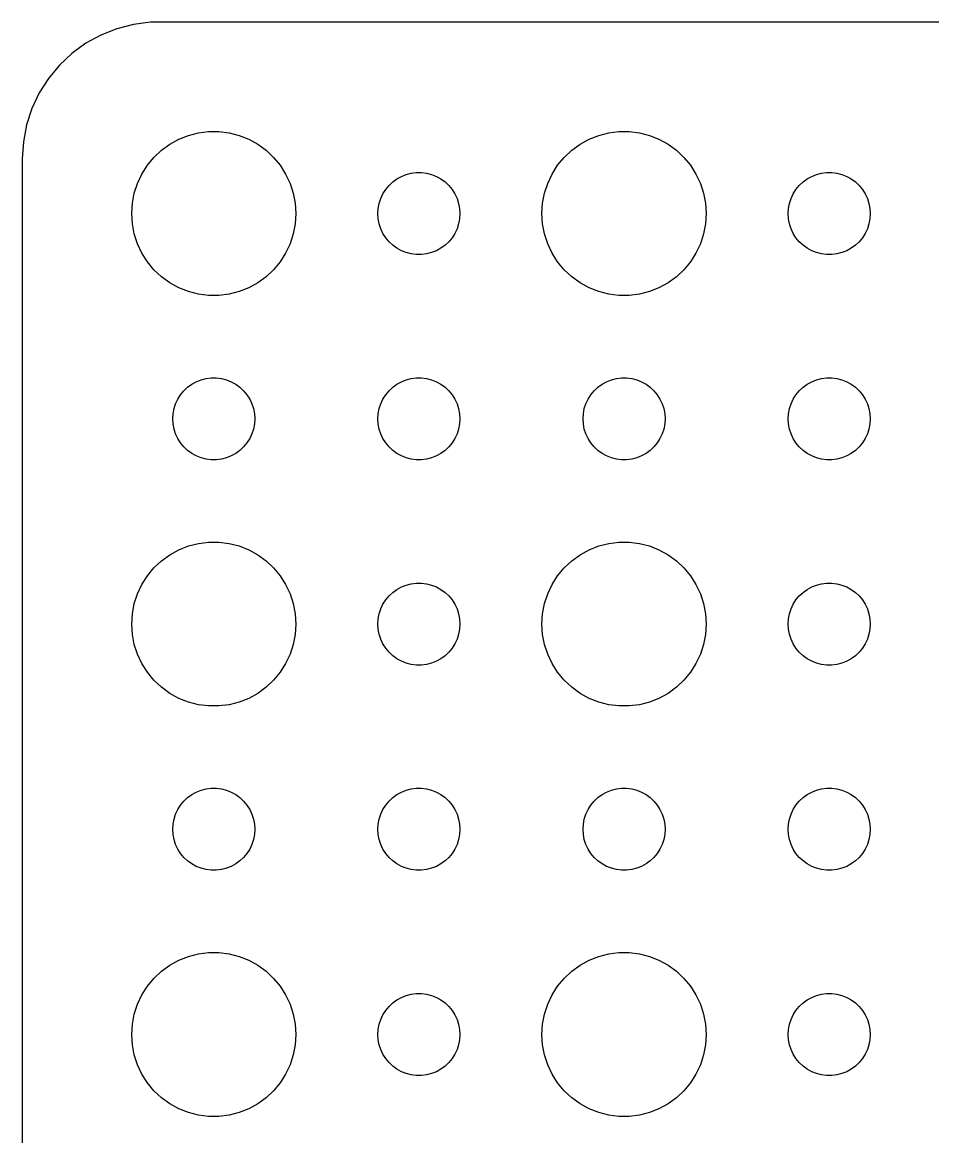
# Model space of a CAD drawing. Header units: metres. Extents: x -150 to 150, y -37 to 37.
# Drawn here: x -149.5 to -116.22, y -3.73 to 36.99 of the extents above; entities that cross this region are included whole.
import ezdxf

# ---------------------------------------------------------------- set-up
doc = ezdxf.new("R2010")
doc.units = ezdxf.units.M

msp = doc.modelspace()

# ---------------------------------------------------------------- linework, layer by layer
for p, q in [((-146.045, 36.7553), (-146.629, 36.5241)), ((-145.437, 36.9114), (-146.045, 36.7553)), ((-144.814, 36.9901), (-145.437, 36.9114)), ((144.814, 36.9901), (-144.814, 36.9901)), ((-146.629, 36.5241), (-147.179, 36.2216)), ((-147.687, 35.8526), (-148.145, 35.4227)), ((-147.179, 36.2216), (-147.687, 35.8526)), ((-148.145, 35.4227), (-148.545, 34.9389)), ((-148.545, 34.9389), (-148.882, 34.4088)), ((-148.882, 34.4088), (-149.149, 33.8406)), ((-149.149, 33.8406), (-149.343, 33.2434)), ((-149.343, 33.2434), (-149.461, 32.6267)), ((-143.062, 32.9469), (-142.688, 32.9941)), ((-142.688, 32.9941), (-142.312, 32.9941)), ((-142.312, 32.9941), (-141.938, 32.9469)), ((-128.062, 32.9469), (-127.688, 32.9941)), ((-127.688, 32.9941), (-127.312, 32.9941)), ((-127.312, 32.9941), (-126.938, 32.9469)), ((-149.461, 32.6267), (-149.5, 32)), ((-144.107, 32.533), (-143.777, 32.7145)), ((-143.777, 32.7145), (-143.427, 32.8532)), ((-143.427, 32.8532), (-143.062, 32.9469)), ((-141.938, 32.9469), (-141.573, 32.8532)), ((-141.573, 32.8532), (-141.223, 32.7145)), ((-141.223, 32.7145), (-140.893, 32.533)), ((-129.107, 32.533), (-128.777, 32.7145)), ((-128.777, 32.7145), (-128.427, 32.8532)), ((-128.427, 32.8532), (-128.062, 32.9469)), ((-126.938, 32.9469), (-126.573, 32.8532)), ((-126.573, 32.8532), (-126.223, 32.7145)), ((-126.223, 32.7145), (-125.893, 32.533)), ((-144.687, 32.0536), (-144.412, 32.3115)), ((-144.412, 32.3115), (-144.107, 32.533)), ((-140.893, 32.533), (-140.588, 32.3115)), ((-140.588, 32.3115), (-140.313, 32.0536)), ((-129.687, 32.0536), (-129.412, 32.3115)), ((-129.412, 32.3115), (-129.107, 32.533)), ((-125.893, 32.533), (-125.588, 32.3115)), ((-125.588, 32.3115), (-125.313, 32.0536)), ((-149.5, 32), (-149.5, -32)), ((-144.927, 31.7634), (-144.687, 32.0536)), ((-140.313, 32.0536), (-140.073, 31.7634)), ((-129.927, 31.7634), (-129.687, 32.0536)), ((-125.313, 32.0536), (-125.073, 31.7634)), ((-145.289, 31.1044), (-145.129, 31.4453)), ((-145.129, 31.4453), (-144.927, 31.7634)), ((-140.073, 31.7634), (-139.871, 31.4453)), ((-139.871, 31.4453), (-139.711, 31.1044)), ((-135.639, 31.3572), (-135.464, 31.4266)), ((-135.464, 31.4266), (-135.281, 31.4734)), ((-135.281, 31.4734), (-135.094, 31.497)), ((-135.094, 31.497), (-134.906, 31.497)), ((-134.906, 31.497), (-134.719, 31.4734)), ((-134.719, 31.4734), (-134.536, 31.4266)), ((-134.536, 31.4266), (-134.361, 31.3572)), ((-130.289, 31.1044), (-130.129, 31.4453)), ((-130.129, 31.4453), (-129.927, 31.7634)), ((-125.073, 31.7634), (-124.871, 31.4453)), ((-124.871, 31.4453), (-124.711, 31.1044)), ((-120.639, 31.3572), (-120.464, 31.4266)), ((-120.464, 31.4266), (-120.281, 31.4734)), ((-120.281, 31.4734), (-120.094, 31.497)), ((-120.094, 31.497), (-119.906, 31.497)), ((-119.906, 31.497), (-119.719, 31.4734)), ((-119.719, 31.4734), (-119.536, 31.4266)), ((-119.536, 31.4266), (-119.361, 31.3572)), ((-145.406, 30.7461), (-145.289, 31.1044)), ((-139.711, 31.1044), (-139.594, 30.7461)), ((-136.214, 30.8817), (-136.093, 31.0268)), ((-136.093, 31.0268), (-135.956, 31.1558)), ((-135.956, 31.1558), (-135.804, 31.2665)), ((-135.804, 31.2665), (-135.639, 31.3572)), ((-134.361, 31.3572), (-134.196, 31.2665)), ((-134.196, 31.2665), (-134.044, 31.1558)), ((-134.044, 31.1558), (-133.907, 31.0268)), ((-133.907, 31.0268), (-133.786, 30.8817)), ((-130.406, 30.7461), (-130.289, 31.1044)), ((-124.711, 31.1044), (-124.594, 30.7461)), ((-121.214, 30.8817), (-121.093, 31.0268)), ((-121.093, 31.0268), (-120.956, 31.1558)), ((-120.956, 31.1558), (-120.804, 31.2665)), ((-120.804, 31.2665), (-120.639, 31.3572)), ((-119.361, 31.3572), (-119.196, 31.2665)), ((-119.196, 31.2665), (-119.044, 31.1558)), ((-119.044, 31.1558), (-118.907, 31.0268)), ((-118.907, 31.0268), (-118.786, 30.8817)), ((-145.476, 30.376), (-145.406, 30.7461)), ((-139.594, 30.7461), (-139.524, 30.376)), ((-136.453, 30.373), (-136.395, 30.5522)), ((-136.395, 30.5522), (-136.314, 30.7226)), ((-136.314, 30.7226), (-136.214, 30.8817)), ((-133.786, 30.8817), (-133.686, 30.7226)), ((-133.686, 30.7226), (-133.605, 30.5522)), ((-133.605, 30.5522), (-133.547, 30.373)), ((-130.476, 30.376), (-130.406, 30.7461)), ((-124.594, 30.7461), (-124.524, 30.376)), ((-121.453, 30.373), (-121.395, 30.5522)), ((-121.395, 30.5522), (-121.314, 30.7226)), ((-121.314, 30.7226), (-121.214, 30.8817)), ((-118.786, 30.8817), (-118.686, 30.7226)), ((-118.686, 30.7226), (-118.605, 30.5522)), ((-118.605, 30.5522), (-118.547, 30.373)), ((-145.5, 30), (-145.476, 30.376)), ((-139.524, 30.376), (-139.5, 30)), ((-136.5, 30), (-136.488, 30.188)), ((-136.488, 30.188), (-136.453, 30.373)), ((-133.547, 30.373), (-133.512, 30.188)), ((-133.512, 30.188), (-133.5, 30)), ((-130.5, 30), (-130.476, 30.376)), ((-124.524, 30.376), (-124.5, 30)), ((-121.5, 30), (-121.488, 30.188)), ((-121.488, 30.188), (-121.453, 30.373)), ((-118.547, 30.373), (-118.512, 30.188)), ((-118.512, 30.188), (-118.5, 30)), ((-145.476, 29.624), (-145.5, 30)), ((-139.5, 30), (-139.524, 29.624)), ((-136.488, 29.812), (-136.5, 30)), ((-136.453, 29.627), (-136.488, 29.812)), ((-133.512, 29.812), (-133.547, 29.627)), ((-133.5, 30), (-133.512, 29.812)), ((-130.476, 29.624), (-130.5, 30)), ((-124.5, 30), (-124.524, 29.624)), ((-121.488, 29.812), (-121.5, 30)), ((-121.453, 29.627), (-121.488, 29.812)), ((-118.512, 29.812), (-118.547, 29.627)), ((-118.5, 30), (-118.512, 29.812)), ((-145.406, 29.2539), (-145.476, 29.624)), ((-139.524, 29.624), (-139.594, 29.2539)), ((-136.395, 29.4478), (-136.453, 29.627)), ((-136.314, 29.2774), (-136.395, 29.4478)), ((-133.605, 29.4478), (-133.686, 29.2774)), ((-133.547, 29.627), (-133.605, 29.4478)), ((-130.406, 29.2539), (-130.476, 29.624)), ((-124.524, 29.624), (-124.594, 29.2539)), ((-121.395, 29.4478), (-121.453, 29.627)), ((-121.314, 29.2774), (-121.395, 29.4478)), ((-118.605, 29.4478), (-118.686, 29.2774)), ((-118.547, 29.627), (-118.605, 29.4478)), ((-145.289, 28.8956), (-145.406, 29.2539)), ((-139.594, 29.2539), (-139.711, 28.8956)), ((-136.214, 29.1183), (-136.314, 29.2774)), ((-136.093, 28.9732), (-136.214, 29.1183)), ((-135.956, 28.8442), (-136.093, 28.9732)), ((-133.907, 28.9732), (-134.044, 28.8442)), ((-133.786, 29.1183), (-133.907, 28.9732)), ((-133.686, 29.2774), (-133.786, 29.1183)), ((-130.289, 28.8956), (-130.406, 29.2539)), ((-124.594, 29.2539), (-124.711, 28.8956)), ((-121.214, 29.1183), (-121.314, 29.2774)), ((-121.093, 28.9732), (-121.214, 29.1183)), ((-120.956, 28.8442), (-121.093, 28.9732)), ((-118.907, 28.9732), (-119.044, 28.8442)), ((-118.786, 29.1183), (-118.907, 28.9732)), ((-118.686, 29.2774), (-118.786, 29.1183)), ((-145.129, 28.5547), (-145.289, 28.8956)), ((-144.927, 28.2366), (-145.129, 28.5547)), ((-139.871, 28.5547), (-140.073, 28.2366)), ((-139.711, 28.8956), (-139.871, 28.5547)), ((-135.804, 28.7335), (-135.956, 28.8442)), ((-135.639, 28.6427), (-135.804, 28.7335)), ((-135.464, 28.5734), (-135.639, 28.6427)), ((-135.281, 28.5266), (-135.464, 28.5734)), ((-135.094, 28.503), (-135.281, 28.5266)), ((-134.719, 28.5266), (-134.906, 28.503)), ((-134.536, 28.5734), (-134.719, 28.5266)), ((-134.361, 28.6427), (-134.536, 28.5734)), ((-134.196, 28.7335), (-134.361, 28.6427)), ((-134.044, 28.8442), (-134.196, 28.7335)), ((-130.129, 28.5547), (-130.289, 28.8956)), ((-129.927, 28.2366), (-130.129, 28.5547)), ((-124.871, 28.5547), (-125.073, 28.2366)), ((-124.711, 28.8956), (-124.871, 28.5547)), ((-120.804, 28.7335), (-120.956, 28.8442)), ((-120.639, 28.6427), (-120.804, 28.7335)), ((-120.464, 28.5734), (-120.639, 28.6427)), ((-120.281, 28.5266), (-120.464, 28.5734)), ((-120.094, 28.503), (-120.281, 28.5266)), ((-119.719, 28.5266), (-119.906, 28.503)), ((-119.536, 28.5734), (-119.719, 28.5266)), ((-119.361, 28.6427), (-119.536, 28.5734)), ((-119.196, 28.7335), (-119.361, 28.6427)), ((-119.044, 28.8442), (-119.196, 28.7335)), ((-144.687, 27.9464), (-144.927, 28.2366)), ((-140.073, 28.2366), (-140.313, 27.9464)), ((-134.906, 28.503), (-135.094, 28.503)), ((-129.687, 27.9464), (-129.927, 28.2366)), ((-125.073, 28.2366), (-125.313, 27.9464)), ((-119.906, 28.503), (-120.094, 28.503)), ((-144.412, 27.6884), (-144.687, 27.9464)), ((-140.313, 27.9464), (-140.588, 27.6884)), ((-129.412, 27.6884), (-129.687, 27.9464)), ((-125.313, 27.9464), (-125.588, 27.6884)), ((-144.107, 27.467), (-144.412, 27.6884)), ((-143.777, 27.2855), (-144.107, 27.467)), ((-143.427, 27.1468), (-143.777, 27.2855)), ((-141.223, 27.2855), (-141.573, 27.1468)), ((-140.893, 27.467), (-141.223, 27.2855)), ((-140.588, 27.6884), (-140.893, 27.467)), ((-129.107, 27.467), (-129.412, 27.6884)), ((-128.777, 27.2855), (-129.107, 27.467)), ((-128.427, 27.1468), (-128.777, 27.2855)), ((-126.223, 27.2855), (-126.573, 27.1468)), ((-125.893, 27.467), (-126.223, 27.2855)), ((-125.588, 27.6884), (-125.893, 27.467)), ((-143.062, 27.0531), (-143.427, 27.1468)), ((-142.688, 27.0059), (-143.062, 27.0531)), ((-142.312, 27.0059), (-142.688, 27.0059)), ((-141.938, 27.0531), (-142.312, 27.0059)), ((-141.573, 27.1468), (-141.938, 27.0531)), ((-128.062, 27.0531), (-128.427, 27.1468)), ((-127.688, 27.0059), (-128.062, 27.0531)), ((-127.312, 27.0059), (-127.688, 27.0059)), ((-126.938, 27.0531), (-127.312, 27.0059)), ((-126.573, 27.1468), (-126.938, 27.0531)), ((-143.593, 23.5268), (-143.456, 23.6558)), ((-143.456, 23.6558), (-143.304, 23.7665)), ((-143.304, 23.7665), (-143.139, 23.8572)), ((-143.139, 23.8572), (-142.964, 23.9266)), ((-142.964, 23.9266), (-142.781, 23.9734)), ((-142.781, 23.9734), (-142.594, 23.997)), ((-142.594, 23.997), (-142.406, 23.997)), ((-142.406, 23.997), (-142.219, 23.9734)), ((-142.219, 23.9734), (-142.036, 23.9266)), ((-142.036, 23.9266), (-141.861, 23.8572)), ((-141.861, 23.8572), (-141.696, 23.7665)), ((-141.696, 23.7665), (-141.544, 23.6558)), ((-141.544, 23.6558), (-141.407, 23.5268)), ((-136.093, 23.5268), (-135.956, 23.6558)), ((-135.956, 23.6558), (-135.804, 23.7665)), ((-135.804, 23.7665), (-135.639, 23.8572)), ((-135.639, 23.8572), (-135.464, 23.9266)), ((-135.464, 23.9266), (-135.281, 23.9734)), ((-135.281, 23.9734), (-135.094, 23.997)), ((-135.094, 23.997), (-134.906, 23.997)), ((-134.906, 23.997), (-134.719, 23.9734)), ((-134.719, 23.9734), (-134.536, 23.9266)), ((-134.536, 23.9266), (-134.361, 23.8572)), ((-134.361, 23.8572), (-134.196, 23.7665)), ((-134.196, 23.7665), (-134.044, 23.6558)), ((-134.044, 23.6558), (-133.907, 23.5268)), ((-128.593, 23.5268), (-128.456, 23.6558)), ((-128.456, 23.6558), (-128.304, 23.7665)), ((-128.304, 23.7665), (-128.139, 23.8572)), ((-128.139, 23.8572), (-127.964, 23.9266)), ((-127.964, 23.9266), (-127.781, 23.9734)), ((-127.781, 23.9734), (-127.594, 23.997)), ((-127.594, 23.997), (-127.406, 23.997)), ((-127.406, 23.997), (-127.219, 23.9734)), ((-127.219, 23.9734), (-127.036, 23.9266)), ((-127.036, 23.9266), (-126.861, 23.8572)), ((-126.861, 23.8572), (-126.696, 23.7665)), ((-126.696, 23.7665), (-126.544, 23.6558)), ((-126.544, 23.6558), (-126.407, 23.5268)), ((-121.093, 23.5268), (-120.956, 23.6558)), ((-120.956, 23.6558), (-120.804, 23.7665)), ((-120.804, 23.7665), (-120.639, 23.8572)), ((-120.639, 23.8572), (-120.464, 23.9266)), ((-120.464, 23.9266), (-120.281, 23.9734)), ((-120.281, 23.9734), (-120.094, 23.997)), ((-120.094, 23.997), (-119.906, 23.997)), ((-119.906, 23.997), (-119.719, 23.9734)), ((-119.719, 23.9734), (-119.536, 23.9266)), ((-119.536, 23.9266), (-119.361, 23.8572)), ((-119.361, 23.8572), (-119.196, 23.7665)), ((-119.196, 23.7665), (-119.044, 23.6558)), ((-119.044, 23.6558), (-118.907, 23.5268)), ((-143.895, 23.0522), (-143.814, 23.2226)), ((-143.814, 23.2226), (-143.714, 23.3817)), ((-143.714, 23.3817), (-143.593, 23.5268)), ((-141.407, 23.5268), (-141.286, 23.3817)), ((-141.286, 23.3817), (-141.186, 23.2226)), ((-141.186, 23.2226), (-141.105, 23.0522)), ((-136.395, 23.0522), (-136.314, 23.2226)), ((-136.314, 23.2226), (-136.214, 23.3817)), ((-136.214, 23.3817), (-136.093, 23.5268)), ((-133.907, 23.5268), (-133.786, 23.3817)), ((-133.786, 23.3817), (-133.686, 23.2226)), ((-133.686, 23.2226), (-133.605, 23.0522)), ((-128.895, 23.0522), (-128.814, 23.2226)), ((-128.814, 23.2226), (-128.714, 23.3817)), ((-128.714, 23.3817), (-128.593, 23.5268)), ((-126.407, 23.5268), (-126.286, 23.3817)), ((-126.286, 23.3817), (-126.186, 23.2226)), ((-126.186, 23.2226), (-126.105, 23.0522)), ((-121.395, 23.0522), (-121.314, 23.2226)), ((-121.314, 23.2226), (-121.214, 23.3817)), ((-121.214, 23.3817), (-121.093, 23.5268)), ((-118.907, 23.5268), (-118.786, 23.3817)), ((-118.786, 23.3817), (-118.686, 23.2226)), ((-118.686, 23.2226), (-118.605, 23.0522)), ((-143.988, 22.688), (-143.953, 22.873)), ((-143.953, 22.873), (-143.895, 23.0522)), ((-141.105, 23.0522), (-141.047, 22.873)), ((-141.047, 22.873), (-141.012, 22.688)), ((-136.488, 22.688), (-136.453, 22.873)), ((-136.453, 22.873), (-136.395, 23.0522)), ((-133.605, 23.0522), (-133.547, 22.873)), ((-133.547, 22.873), (-133.512, 22.688)), ((-128.988, 22.688), (-128.953, 22.873)), ((-128.953, 22.873), (-128.895, 23.0522)), ((-126.105, 23.0522), (-126.047, 22.873)), ((-126.047, 22.873), (-126.012, 22.688)), ((-121.488, 22.688), (-121.453, 22.873)), ((-121.453, 22.873), (-121.395, 23.0522)), ((-118.605, 23.0522), (-118.547, 22.873)), ((-118.547, 22.873), (-118.512, 22.688)), ((-144, 22.5), (-143.988, 22.688)), ((-143.988, 22.312), (-144, 22.5)), ((-141.012, 22.688), (-141, 22.5)), ((-141, 22.5), (-141.012, 22.312)), ((-136.5, 22.5), (-136.488, 22.688)), ((-136.488, 22.312), (-136.5, 22.5)), ((-133.512, 22.688), (-133.5, 22.5)), ((-133.5, 22.5), (-133.512, 22.312)), ((-129, 22.5), (-128.988, 22.688)), ((-128.988, 22.312), (-129, 22.5)), ((-126.012, 22.688), (-126, 22.5)), ((-126, 22.5), (-126.012, 22.312)), ((-121.5, 22.5), (-121.488, 22.688)), ((-121.488, 22.312), (-121.5, 22.5)), ((-118.512, 22.688), (-118.5, 22.5)), ((-118.5, 22.5), (-118.512, 22.312)), ((-143.953, 22.127), (-143.988, 22.312)), ((-143.895, 21.9478), (-143.953, 22.127)), ((-141.047, 22.127), (-141.105, 21.9478)), ((-141.012, 22.312), (-141.047, 22.127)), ((-136.453, 22.127), (-136.488, 22.312)), ((-136.395, 21.9478), (-136.453, 22.127)), ((-133.547, 22.127), (-133.605, 21.9478)), ((-133.512, 22.312), (-133.547, 22.127)), ((-128.953, 22.127), (-128.988, 22.312)), ((-128.895, 21.9478), (-128.953, 22.127)), ((-126.047, 22.127), (-126.105, 21.9478)), ((-126.012, 22.312), (-126.047, 22.127)), ((-121.453, 22.127), (-121.488, 22.312)), ((-121.395, 21.9478), (-121.453, 22.127)), ((-118.547, 22.127), (-118.605, 21.9478)), ((-118.512, 22.312), (-118.547, 22.127)), ((-143.814, 21.7774), (-143.895, 21.9478)), ((-143.714, 21.6183), (-143.814, 21.7774)), ((-143.593, 21.4732), (-143.714, 21.6183)), ((-141.286, 21.6183), (-141.407, 21.4732)), ((-141.186, 21.7774), (-141.286, 21.6183)), ((-141.105, 21.9478), (-141.186, 21.7774)), ((-136.314, 21.7774), (-136.395, 21.9478)), ((-136.214, 21.6183), (-136.314, 21.7774)), ((-136.093, 21.4732), (-136.214, 21.6183)), ((-133.786, 21.6183), (-133.907, 21.4732)), ((-133.686, 21.7774), (-133.786, 21.6183)), ((-133.605, 21.9478), (-133.686, 21.7774)), ((-128.814, 21.7774), (-128.895, 21.9478)), ((-128.714, 21.6183), (-128.814, 21.7774)), ((-128.593, 21.4732), (-128.714, 21.6183)), ((-126.286, 21.6183), (-126.407, 21.4732)), ((-126.186, 21.7774), (-126.286, 21.6183)), ((-126.105, 21.9478), (-126.186, 21.7774)), ((-121.314, 21.7774), (-121.395, 21.9478)), ((-121.214, 21.6183), (-121.314, 21.7774)), ((-121.093, 21.4732), (-121.214, 21.6183)), ((-118.786, 21.6183), (-118.907, 21.4732)), ((-118.686, 21.7774), (-118.786, 21.6183)), ((-118.605, 21.9478), (-118.686, 21.7774)), ((-143.456, 21.3442), (-143.593, 21.4732)), ((-143.304, 21.2335), (-143.456, 21.3442)), ((-143.139, 21.1427), (-143.304, 21.2335)), ((-141.696, 21.2335), (-141.861, 21.1427)), ((-141.544, 21.3442), (-141.696, 21.2335)), ((-141.407, 21.4732), (-141.544, 21.3442)), ((-135.956, 21.3442), (-136.093, 21.4732)), ((-135.804, 21.2335), (-135.956, 21.3442)), ((-135.639, 21.1427), (-135.804, 21.2335)), ((-134.196, 21.2335), (-134.361, 21.1427)), ((-134.044, 21.3442), (-134.196, 21.2335)), ((-133.907, 21.4732), (-134.044, 21.3442)), ((-128.456, 21.3442), (-128.593, 21.4732)), ((-128.304, 21.2335), (-128.456, 21.3442)), ((-128.139, 21.1427), (-128.304, 21.2335)), ((-126.696, 21.2335), (-126.861, 21.1427)), ((-126.544, 21.3442), (-126.696, 21.2335)), ((-126.407, 21.4732), (-126.544, 21.3442)), ((-120.956, 21.3442), (-121.093, 21.4732)), ((-120.804, 21.2335), (-120.956, 21.3442)), ((-120.639, 21.1427), (-120.804, 21.2335)), ((-119.196, 21.2335), (-119.361, 21.1427)), ((-119.044, 21.3442), (-119.196, 21.2335)), ((-118.907, 21.4732), (-119.044, 21.3442)), ((-142.964, 21.0734), (-143.139, 21.1427)), ((-142.781, 21.0266), (-142.964, 21.0734)), ((-142.594, 21.003), (-142.781, 21.0266)), ((-142.406, 21.003), (-142.594, 21.003)), ((-142.219, 21.0266), (-142.406, 21.003)), ((-142.036, 21.0734), (-142.219, 21.0266)), ((-141.861, 21.1427), (-142.036, 21.0734)), ((-135.464, 21.0734), (-135.639, 21.1427)), ((-135.281, 21.0266), (-135.464, 21.0734)), ((-135.094, 21.003), (-135.281, 21.0266)), ((-134.906, 21.003), (-135.094, 21.003)), ((-134.719, 21.0266), (-134.906, 21.003)), ((-134.536, 21.0734), (-134.719, 21.0266)), ((-134.361, 21.1427), (-134.536, 21.0734)), ((-127.964, 21.0734), (-128.139, 21.1427)), ((-127.781, 21.0266), (-127.964, 21.0734)), ((-127.594, 21.003), (-127.781, 21.0266)), ((-127.406, 21.003), (-127.594, 21.003)), ((-127.219, 21.0266), (-127.406, 21.003)), ((-127.036, 21.0734), (-127.219, 21.0266)), ((-126.861, 21.1427), (-127.036, 21.0734)), ((-120.464, 21.0734), (-120.639, 21.1427)), ((-120.281, 21.0266), (-120.464, 21.0734)), ((-120.094, 21.003), (-120.281, 21.0266)), ((-119.906, 21.003), (-120.094, 21.003)), ((-119.719, 21.0266), (-119.906, 21.003)), ((-119.536, 21.0734), (-119.719, 21.0266)), ((-119.361, 21.1427), (-119.536, 21.0734)), ((-143.427, 17.8532), (-143.062, 17.9469)), ((-143.062, 17.9469), (-142.688, 17.9941)), ((-142.688, 17.9941), (-142.312, 17.9941)), ((-142.312, 17.9941), (-141.938, 17.9469)), ((-141.938, 17.9469), (-141.573, 17.8532)), ((-128.427, 17.8532), (-128.062, 17.9469)), ((-128.062, 17.9469), (-127.688, 17.9941)), ((-127.688, 17.9941), (-127.312, 17.9941)), ((-127.312, 17.9941), (-126.938, 17.9469)), ((-126.938, 17.9469), (-126.573, 17.8532)), ((-144.412, 17.3115), (-144.107, 17.533)), ((-144.107, 17.533), (-143.777, 17.7145)), ((-143.777, 17.7145), (-143.427, 17.8532)), ((-141.573, 17.8532), (-141.223, 17.7145)), ((-141.223, 17.7145), (-140.893, 17.533)), ((-140.893, 17.533), (-140.588, 17.3115)), ((-129.412, 17.3115), (-129.107, 17.533)), ((-129.107, 17.533), (-128.777, 17.7145)), ((-128.777, 17.7145), (-128.427, 17.8532)), ((-126.573, 17.8532), (-126.223, 17.7145)), ((-126.223, 17.7145), (-125.893, 17.533)), ((-125.893, 17.533), (-125.588, 17.3115)), ((-144.687, 17.0536), (-144.412, 17.3115)), ((-140.588, 17.3115), (-140.313, 17.0536)), ((-129.687, 17.0536), (-129.412, 17.3115)), ((-125.588, 17.3115), (-125.313, 17.0536)), ((-145.129, 16.4453), (-144.927, 16.7634)), ((-144.927, 16.7634), (-144.687, 17.0536)), ((-140.313, 17.0536), (-140.073, 16.7634)), ((-140.073, 16.7634), (-139.871, 16.4453)), ((-130.129, 16.4453), (-129.927, 16.7634)), ((-129.927, 16.7634), (-129.687, 17.0536)), ((-125.313, 17.0536), (-125.073, 16.7634)), ((-125.073, 16.7634), (-124.871, 16.4453)), ((-145.289, 16.1044), (-145.129, 16.4453)), ((-139.871, 16.4453), (-139.711, 16.1044)), ((-135.804, 16.2665), (-135.639, 16.3572)), ((-135.639, 16.3572), (-135.464, 16.4266)), ((-135.464, 16.4266), (-135.281, 16.4734)), ((-135.281, 16.4734), (-135.094, 16.497)), ((-135.094, 16.497), (-134.906, 16.497)), ((-134.906, 16.497), (-134.719, 16.4734)), ((-134.719, 16.4734), (-134.536, 16.4266)), ((-134.536, 16.4266), (-134.361, 16.3572)), ((-134.361, 16.3572), (-134.196, 16.2665)), ((-130.289, 16.1044), (-130.129, 16.4453)), ((-124.871, 16.4453), (-124.711, 16.1044)), ((-120.804, 16.2665), (-120.639, 16.3572)), ((-120.639, 16.3572), (-120.464, 16.4266)), ((-120.464, 16.4266), (-120.281, 16.4734)), ((-120.281, 16.4734), (-120.094, 16.497)), ((-120.094, 16.497), (-119.906, 16.497)), ((-119.906, 16.497), (-119.719, 16.4734)), ((-119.719, 16.4734), (-119.536, 16.4266)), ((-119.536, 16.4266), (-119.361, 16.3572)), ((-119.361, 16.3572), (-119.196, 16.2665)), ((-145.406, 15.7461), (-145.289, 16.1044)), ((-139.711, 16.1044), (-139.594, 15.7461)), ((-136.214, 15.8817), (-136.093, 16.0268)), ((-136.093, 16.0268), (-135.956, 16.1558)), ((-135.956, 16.1558), (-135.804, 16.2665)), ((-134.196, 16.2665), (-134.044, 16.1558)), ((-134.044, 16.1558), (-133.907, 16.0268)), ((-133.907, 16.0268), (-133.786, 15.8817)), ((-130.406, 15.7461), (-130.289, 16.1044)), ((-124.711, 16.1044), (-124.594, 15.7461)), ((-121.214, 15.8817), (-121.093, 16.0268)), ((-121.093, 16.0268), (-120.956, 16.1558)), ((-120.956, 16.1558), (-120.804, 16.2665)), ((-119.196, 16.2665), (-119.044, 16.1558)), ((-119.044, 16.1558), (-118.907, 16.0268)), ((-118.907, 16.0268), (-118.786, 15.8817)), ((-145.476, 15.376), (-145.406, 15.7461)), ((-139.594, 15.7461), (-139.524, 15.376)), ((-136.453, 15.373), (-136.395, 15.5522)), ((-136.395, 15.5522), (-136.314, 15.7226)), ((-136.314, 15.7226), (-136.214, 15.8817)), ((-133.786, 15.8817), (-133.686, 15.7226)), ((-133.686, 15.7226), (-133.605, 15.5522)), ((-133.605, 15.5522), (-133.547, 15.373)), ((-130.476, 15.376), (-130.406, 15.7461)), ((-124.594, 15.7461), (-124.524, 15.376)), ((-121.453, 15.373), (-121.395, 15.5522)), ((-121.395, 15.5522), (-121.314, 15.7226)), ((-121.314, 15.7226), (-121.214, 15.8817)), ((-118.786, 15.8817), (-118.686, 15.7226)), ((-118.686, 15.7226), (-118.605, 15.5522)), ((-118.605, 15.5522), (-118.547, 15.373)), ((-145.5, 15), (-145.476, 15.376)), ((-139.524, 15.376), (-139.5, 15)), ((-136.5, 15), (-136.488, 15.188)), ((-136.488, 15.188), (-136.453, 15.373)), ((-133.547, 15.373), (-133.512, 15.188)), ((-133.512, 15.188), (-133.5, 15)), ((-130.5, 15), (-130.476, 15.376)), ((-124.524, 15.376), (-124.5, 15)), ((-121.5, 15), (-121.488, 15.188)), ((-121.488, 15.188), (-121.453, 15.373)), ((-118.547, 15.373), (-118.512, 15.188)), ((-118.512, 15.188), (-118.5, 15)), ((-145.476, 14.624), (-145.5, 15)), ((-139.5, 15), (-139.524, 14.624)), ((-136.488, 14.812), (-136.5, 15)), ((-136.453, 14.627), (-136.488, 14.812)), ((-133.512, 14.812), (-133.547, 14.627)), ((-133.5, 15), (-133.512, 14.812)), ((-130.476, 14.624), (-130.5, 15)), ((-124.5, 15), (-124.524, 14.624)), ((-121.488, 14.812), (-121.5, 15)), ((-121.453, 14.627), (-121.488, 14.812)), ((-118.512, 14.812), (-118.547, 14.627)), ((-118.5, 15), (-118.512, 14.812)), ((-145.406, 14.2539), (-145.476, 14.624)), ((-145.289, 13.8956), (-145.406, 14.2539)), ((-139.594, 14.2539), (-139.711, 13.8956)), ((-139.524, 14.624), (-139.594, 14.2539)), ((-136.395, 14.4478), (-136.453, 14.627)), ((-136.314, 14.2774), (-136.395, 14.4478)), ((-136.214, 14.1183), (-136.314, 14.2774)), ((-133.686, 14.2774), (-133.786, 14.1183)), ((-133.605, 14.4478), (-133.686, 14.2774)), ((-133.547, 14.627), (-133.605, 14.4478)), ((-130.406, 14.2539), (-130.476, 14.624)), ((-130.289, 13.8956), (-130.406, 14.2539)), ((-124.594, 14.2539), (-124.711, 13.8956)), ((-124.524, 14.624), (-124.594, 14.2539)), ((-121.395, 14.4478), (-121.453, 14.627)), ((-121.314, 14.2774), (-121.395, 14.4478)), ((-121.214, 14.1183), (-121.314, 14.2774)), ((-118.686, 14.2774), (-118.786, 14.1183)), ((-118.605, 14.4478), (-118.686, 14.2774)), ((-118.547, 14.627), (-118.605, 14.4478)), ((-145.129, 13.5547), (-145.289, 13.8956)), ((-139.711, 13.8956), (-139.871, 13.5547)), ((-136.093, 13.9732), (-136.214, 14.1183)), ((-135.956, 13.8442), (-136.093, 13.9732)), ((-133.907, 13.9732), (-134.044, 13.8442)), ((-133.786, 14.1183), (-133.907, 13.9732)), ((-130.129, 13.5547), (-130.289, 13.8956)), ((-124.711, 13.8956), (-124.871, 13.5547)), ((-121.093, 13.9732), (-121.214, 14.1183)), ((-120.956, 13.8442), (-121.093, 13.9732)), ((-118.907, 13.9732), (-119.044, 13.8442)), ((-118.786, 14.1183), (-118.907, 13.9732)), ((-144.927, 13.2366), (-145.129, 13.5547)), ((-139.871, 13.5547), (-140.073, 13.2366)), ((-135.804, 13.7335), (-135.956, 13.8442)), ((-135.639, 13.6427), (-135.804, 13.7335)), ((-135.464, 13.5734), (-135.639, 13.6427)), ((-135.281, 13.5266), (-135.464, 13.5734)), ((-135.094, 13.5029), (-135.281, 13.5266)), ((-134.906, 13.5029), (-135.094, 13.5029)), ((-134.719, 13.5266), (-134.906, 13.5029)), ((-134.536, 13.5734), (-134.719, 13.5266)), ((-134.361, 13.6427), (-134.536, 13.5734)), ((-134.196, 13.7335), (-134.361, 13.6427)), ((-134.044, 13.8442), (-134.196, 13.7335)), ((-129.927, 13.2366), (-130.129, 13.5547)), ((-124.871, 13.5547), (-125.073, 13.2366)), ((-120.804, 13.7335), (-120.956, 13.8442)), ((-120.639, 13.6427), (-120.804, 13.7335)), ((-120.464, 13.5734), (-120.639, 13.6427)), ((-120.281, 13.5266), (-120.464, 13.5734)), ((-120.094, 13.5029), (-120.281, 13.5266)), ((-119.906, 13.5029), (-120.094, 13.5029)), ((-119.719, 13.5266), (-119.906, 13.5029)), ((-119.536, 13.5734), (-119.719, 13.5266)), ((-119.361, 13.6427), (-119.536, 13.5734)), ((-119.196, 13.7335), (-119.361, 13.6427)), ((-119.044, 13.8442), (-119.196, 13.7335)), ((-144.687, 12.9464), (-144.927, 13.2366)), ((-140.073, 13.2366), (-140.313, 12.9464)), ((-129.687, 12.9464), (-129.927, 13.2366)), ((-125.073, 13.2366), (-125.313, 12.9464)), ((-144.412, 12.6884), (-144.687, 12.9464)), ((-144.107, 12.467), (-144.412, 12.6884)), ((-140.588, 12.6884), (-140.893, 12.467)), ((-140.313, 12.9464), (-140.588, 12.6884)), ((-129.412, 12.6884), (-129.687, 12.9464)), ((-129.107, 12.467), (-129.412, 12.6884)), ((-125.588, 12.6884), (-125.893, 12.467)), ((-125.313, 12.9464), (-125.588, 12.6884)), ((-143.777, 12.2855), (-144.107, 12.467)), ((-143.427, 12.1468), (-143.777, 12.2855)), ((-141.223, 12.2855), (-141.573, 12.1468)), ((-140.893, 12.467), (-141.223, 12.2855)), ((-128.777, 12.2855), (-129.107, 12.467)), ((-128.427, 12.1468), (-128.777, 12.2855)), ((-126.223, 12.2855), (-126.573, 12.1468)), ((-125.893, 12.467), (-126.223, 12.2855)), ((-143.062, 12.0531), (-143.427, 12.1468)), ((-142.688, 12.0059), (-143.062, 12.0531)), ((-142.312, 12.0059), (-142.688, 12.0059)), ((-141.938, 12.0531), (-142.312, 12.0059)), ((-141.573, 12.1468), (-141.938, 12.0531)), ((-128.062, 12.0531), (-128.427, 12.1468)), ((-127.688, 12.0059), (-128.062, 12.0531)), ((-127.312, 12.0059), (-127.688, 12.0059)), ((-126.938, 12.0531), (-127.312, 12.0059)), ((-126.573, 12.1468), (-126.938, 12.0531)), ((-142.964, 8.92657), (-142.781, 8.97342)), ((-142.781, 8.97342), (-142.594, 8.99704)), ((-142.594, 8.99704), (-142.406, 8.99704)), ((-142.406, 8.99704), (-142.219, 8.97342)), ((-142.219, 8.97342), (-142.036, 8.92657)), ((-135.464, 8.92657), (-135.281, 8.97342)), ((-135.281, 8.97342), (-135.094, 8.99704)), ((-135.094, 8.99704), (-134.906, 8.99704)), ((-134.906, 8.99704), (-134.719, 8.97342)), ((-134.719, 8.97342), (-134.536, 8.92657)), ((-127.964, 8.92657), (-127.781, 8.97342)), ((-127.781, 8.97342), (-127.594, 8.99704)), ((-127.594, 8.99704), (-127.406, 8.99704)), ((-127.406, 8.99704), (-127.219, 8.97342)), ((-127.219, 8.97342), (-127.036, 8.92657)), ((-120.464, 8.92657), (-120.281, 8.97342)), ((-120.281, 8.97342), (-120.094, 8.99704)), ((-120.094, 8.99704), (-119.906, 8.99704)), ((-119.906, 8.99704), (-119.719, 8.97342)), ((-119.719, 8.97342), (-119.536, 8.92657)), ((-143.593, 8.52681), (-143.456, 8.65576)), ((-143.456, 8.65576), (-143.304, 8.76648)), ((-143.304, 8.76648), (-143.139, 8.85724)), ((-143.139, 8.85724), (-142.964, 8.92657)), ((-142.036, 8.92657), (-141.861, 8.85724)), ((-141.861, 8.85724), (-141.696, 8.76648)), ((-141.696, 8.76648), (-141.544, 8.65576)), ((-141.544, 8.65576), (-141.407, 8.52681)), ((-136.093, 8.52681), (-135.956, 8.65576)), ((-135.956, 8.65576), (-135.804, 8.76648)), ((-135.804, 8.76648), (-135.639, 8.85724)), ((-135.639, 8.85724), (-135.464, 8.92657)), ((-134.536, 8.92657), (-134.361, 8.85724)), ((-134.361, 8.85724), (-134.196, 8.76648)), ((-134.196, 8.76648), (-134.044, 8.65576)), ((-134.044, 8.65576), (-133.907, 8.52681)), ((-128.593, 8.52681), (-128.456, 8.65576)), ((-128.456, 8.65576), (-128.304, 8.76648)), ((-128.304, 8.76648), (-128.139, 8.85724)), ((-128.139, 8.85724), (-127.964, 8.92657)), ((-127.036, 8.92657), (-126.861, 8.85724)), ((-126.861, 8.85724), (-126.696, 8.76648)), ((-126.696, 8.76648), (-126.544, 8.65576)), ((-126.544, 8.65576), (-126.407, 8.52681)), ((-121.093, 8.52681), (-120.956, 8.65576)), ((-120.956, 8.65576), (-120.804, 8.76648)), ((-120.804, 8.76648), (-120.639, 8.85724)), ((-120.639, 8.85724), (-120.464, 8.92657)), ((-119.536, 8.92657), (-119.361, 8.85724)), ((-119.361, 8.85724), (-119.196, 8.76648)), ((-119.196, 8.76648), (-119.044, 8.65576)), ((-119.044, 8.65576), (-118.907, 8.52681)), ((-143.895, 8.05219), (-143.814, 8.22263)), ((-143.814, 8.22263), (-143.714, 8.38167)), ((-143.714, 8.38167), (-143.593, 8.52681)), ((-141.407, 8.52681), (-141.286, 8.38167)), ((-141.286, 8.38167), (-141.186, 8.22263)), ((-141.186, 8.22263), (-141.105, 8.05219)), ((-136.395, 8.05219), (-136.314, 8.22263)), ((-136.314, 8.22263), (-136.214, 8.38167)), ((-136.214, 8.38167), (-136.093, 8.52681)), ((-133.907, 8.52681), (-133.786, 8.38167)), ((-133.786, 8.38167), (-133.686, 8.22263)), ((-133.686, 8.22263), (-133.605, 8.05219)), ((-128.895, 8.05219), (-128.814, 8.22263)), ((-128.814, 8.22263), (-128.714, 8.38167)), ((-128.714, 8.38167), (-128.593, 8.52681)), ((-126.407, 8.52681), (-126.286, 8.38167)), ((-126.286, 8.38167), (-126.186, 8.22263)), ((-126.186, 8.22263), (-126.105, 8.05219)), ((-121.395, 8.05219), (-121.314, 8.22263)), ((-121.314, 8.22263), (-121.214, 8.38167)), ((-121.214, 8.38167), (-121.093, 8.52681)), ((-118.907, 8.52681), (-118.786, 8.38167)), ((-118.786, 8.38167), (-118.686, 8.22263)), ((-118.686, 8.22263), (-118.605, 8.05219)), ((-143.988, 7.68799), (-143.953, 7.87303)), ((-143.953, 7.87303), (-143.895, 8.05219)), ((-141.105, 8.05219), (-141.047, 7.87303)), ((-141.047, 7.87303), (-141.012, 7.68799)), ((-136.488, 7.68799), (-136.453, 7.87303)), ((-136.453, 7.87303), (-136.395, 8.05219)), ((-133.605, 8.05219), (-133.547, 7.87303)), ((-133.547, 7.87303), (-133.512, 7.68799)), ((-128.988, 7.68799), (-128.953, 7.87303)), ((-128.953, 7.87303), (-128.895, 8.05219)), ((-126.105, 8.05219), (-126.047, 7.87303)), ((-126.047, 7.87303), (-126.012, 7.68799)), ((-121.488, 7.68799), (-121.453, 7.87303)), ((-121.453, 7.87303), (-121.395, 8.05219)), ((-118.605, 8.05219), (-118.547, 7.87303)), ((-118.547, 7.87303), (-118.512, 7.68799)), ((-144, 7.5), (-143.988, 7.68799)), ((-143.988, 7.312), (-144, 7.5)), ((-141.012, 7.68799), (-141, 7.5)), ((-141, 7.5), (-141.012, 7.312)), ((-136.5, 7.5), (-136.488, 7.68799)), ((-136.488, 7.312), (-136.5, 7.5)), ((-133.512, 7.68799), (-133.5, 7.5)), ((-133.5, 7.5), (-133.512, 7.312)), ((-129, 7.5), (-128.988, 7.68799)), ((-128.988, 7.312), (-129, 7.5)), ((-126.012, 7.68799), (-126, 7.5)), ((-126, 7.5), (-126.012, 7.312)), ((-121.5, 7.5), (-121.488, 7.68799)), ((-121.488, 7.312), (-121.5, 7.5)), ((-118.512, 7.68799), (-118.5, 7.5)), ((-118.5, 7.5), (-118.512, 7.312)), ((-143.953, 7.12695), (-143.988, 7.312)), ((-143.895, 6.9478), (-143.953, 7.12695)), ((-143.814, 6.77736), (-143.895, 6.9478)), ((-141.105, 6.9478), (-141.186, 6.77736)), ((-141.047, 7.12695), (-141.105, 6.9478)), ((-141.012, 7.312), (-141.047, 7.12695)), ((-136.453, 7.12695), (-136.488, 7.312)), ((-136.395, 6.9478), (-136.453, 7.12695)), ((-136.314, 6.77736), (-136.395, 6.9478)), ((-133.605, 6.9478), (-133.686, 6.77736)), ((-133.547, 7.12695), (-133.605, 6.9478)), ((-133.512, 7.312), (-133.547, 7.12695)), ((-128.953, 7.12695), (-128.988, 7.312)), ((-128.895, 6.9478), (-128.953, 7.12695)), ((-128.814, 6.77736), (-128.895, 6.9478)), ((-126.105, 6.9478), (-126.186, 6.77736)), ((-126.047, 7.12695), (-126.105, 6.9478)), ((-126.012, 7.312), (-126.047, 7.12695)), ((-121.453, 7.12695), (-121.488, 7.312)), ((-121.395, 6.9478), (-121.453, 7.12695)), ((-121.314, 6.77736), (-121.395, 6.9478)), ((-118.605, 6.9478), (-118.686, 6.77736)), ((-118.547, 7.12695), (-118.605, 6.9478)), ((-118.512, 7.312), (-118.547, 7.12695)), ((-143.714, 6.61832), (-143.814, 6.77736)), ((-143.593, 6.47318), (-143.714, 6.61832)), ((-141.286, 6.61832), (-141.407, 6.47318)), ((-141.186, 6.77736), (-141.286, 6.61832)), ((-136.214, 6.61832), (-136.314, 6.77736)), ((-136.093, 6.47318), (-136.214, 6.61832)), ((-133.786, 6.61832), (-133.907, 6.47318)), ((-133.686, 6.77736), (-133.786, 6.61832)), ((-128.714, 6.61832), (-128.814, 6.77736)), ((-128.593, 6.47318), (-128.714, 6.61832)), ((-126.286, 6.61832), (-126.407, 6.47318)), ((-126.186, 6.77736), (-126.286, 6.61832)), ((-121.214, 6.61832), (-121.314, 6.77736)), ((-121.093, 6.47318), (-121.214, 6.61832)), ((-118.786, 6.61832), (-118.907, 6.47318)), ((-118.686, 6.77736), (-118.786, 6.61832)), ((-143.456, 6.34422), (-143.593, 6.47318)), ((-143.304, 6.23351), (-143.456, 6.34422)), ((-143.139, 6.14275), (-143.304, 6.23351)), ((-142.964, 6.07341), (-143.139, 6.14275)), ((-141.861, 6.14275), (-142.036, 6.07341)), ((-141.696, 6.23351), (-141.861, 6.14275)), ((-141.544, 6.34422), (-141.696, 6.23351)), ((-141.407, 6.47318), (-141.544, 6.34422)), ((-135.956, 6.34422), (-136.093, 6.47318)), ((-135.804, 6.23351), (-135.956, 6.34422)), ((-135.639, 6.14275), (-135.804, 6.23351)), ((-135.464, 6.07341), (-135.639, 6.14275)), ((-134.361, 6.14275), (-134.536, 6.07341)), ((-134.196, 6.23351), (-134.361, 6.14275)), ((-134.044, 6.34422), (-134.196, 6.23351)), ((-133.907, 6.47318), (-134.044, 6.34422)), ((-128.456, 6.34422), (-128.593, 6.47318)), ((-128.304, 6.23351), (-128.456, 6.34422)), ((-128.139, 6.14275), (-128.304, 6.23351)), ((-127.964, 6.07341), (-128.139, 6.14275)), ((-126.861, 6.14275), (-127.036, 6.07341)), ((-126.696, 6.23351), (-126.861, 6.14275)), ((-126.544, 6.34422), (-126.696, 6.23351)), ((-126.407, 6.47318), (-126.544, 6.34422)), ((-120.956, 6.34422), (-121.093, 6.47318)), ((-120.804, 6.23351), (-120.956, 6.34422)), ((-120.639, 6.14275), (-120.804, 6.23351)), ((-120.464, 6.07341), (-120.639, 6.14275)), ((-119.361, 6.14275), (-119.536, 6.07341)), ((-119.196, 6.23351), (-119.361, 6.14275)), ((-119.044, 6.34422), (-119.196, 6.23351)), ((-118.907, 6.47318), (-119.044, 6.34422)), ((-142.781, 6.02657), (-142.964, 6.07341)), ((-142.594, 6.00294), (-142.781, 6.02657)), ((-142.406, 6.00294), (-142.594, 6.00294)), ((-142.219, 6.02657), (-142.406, 6.00294)), ((-142.036, 6.07341), (-142.219, 6.02657)), ((-135.281, 6.02657), (-135.464, 6.07341)), ((-135.094, 6.00294), (-135.281, 6.02657)), ((-134.906, 6.00294), (-135.094, 6.00294)), ((-134.719, 6.02657), (-134.906, 6.00294)), ((-134.536, 6.07341), (-134.719, 6.02657)), ((-127.781, 6.02657), (-127.964, 6.07341)), ((-127.594, 6.00294), (-127.781, 6.02657)), ((-127.406, 6.00294), (-127.594, 6.00294)), ((-127.219, 6.02657), (-127.406, 6.00294)), ((-127.036, 6.07341), (-127.219, 6.02657)), ((-120.281, 6.02657), (-120.464, 6.07341)), ((-120.094, 6.00294), (-120.281, 6.02657)), ((-119.906, 6.00294), (-120.094, 6.00294)), ((-119.719, 6.02657), (-119.906, 6.00294)), ((-119.536, 6.07341), (-119.719, 6.02657)), ((-143.777, 2.71448), (-143.427, 2.85316)), ((-143.427, 2.85316), (-143.062, 2.94685)), ((-143.062, 2.94685), (-142.688, 2.99408)), ((-142.688, 2.99408), (-142.312, 2.99408)), ((-142.312, 2.99408), (-141.938, 2.94685)), ((-141.938, 2.94685), (-141.573, 2.85316)), ((-141.573, 2.85316), (-141.223, 2.71448)), ((-128.777, 2.71448), (-128.427, 2.85316)), ((-128.427, 2.85316), (-128.062, 2.94685)), ((-128.062, 2.94685), (-127.688, 2.99408)), ((-127.688, 2.99408), (-127.312, 2.99408)), ((-127.312, 2.99408), (-126.938, 2.94685)), ((-126.938, 2.94685), (-126.573, 2.85316)), ((-126.573, 2.85316), (-126.223, 2.71448)), ((-144.412, 2.31154), (-144.107, 2.53297)), ((-144.107, 2.53297), (-143.777, 2.71448)), ((-141.223, 2.71448), (-140.893, 2.53297)), ((-140.893, 2.53297), (-140.588, 2.31154)), ((-129.412, 2.31154), (-129.107, 2.53297)), ((-129.107, 2.53297), (-128.777, 2.71448)), ((-126.223, 2.71448), (-125.893, 2.53297)), ((-125.893, 2.53297), (-125.588, 2.31154)), ((-144.927, 1.76335), (-144.687, 2.05363)), ((-144.687, 2.05363), (-144.412, 2.31154)), ((-140.588, 2.31154), (-140.313, 2.05363)), ((-140.313, 2.05363), (-140.073, 1.76335)), ((-129.927, 1.76335), (-129.687, 2.05363)), ((-129.687, 2.05363), (-129.412, 2.31154)), ((-125.588, 2.31154), (-125.313, 2.05363)), ((-125.313, 2.05363), (-125.073, 1.76335)), ((-145.129, 1.44525), (-144.927, 1.76335)), ((-140.073, 1.76335), (-139.871, 1.44525)), ((-130.129, 1.44525), (-129.927, 1.76335)), ((-125.073, 1.76335), (-124.871, 1.44525)), ((-145.289, 1.10437), (-145.129, 1.44525)), ((-139.871, 1.44525), (-139.711, 1.10437)), ((-135.956, 1.15576), (-135.804, 1.26648)), ((-135.804, 1.26648), (-135.639, 1.35724)), ((-135.639, 1.35724), (-135.464, 1.42657)), ((-135.464, 1.42657), (-135.281, 1.47342)), ((-135.281, 1.47342), (-135.094, 1.49704)), ((-135.094, 1.49704), (-134.906, 1.49704)), ((-134.906, 1.49704), (-134.719, 1.47342)), ((-134.719, 1.47342), (-134.536, 1.42657)), ((-134.536, 1.42657), (-134.361, 1.35724)), ((-134.361, 1.35724), (-134.196, 1.26648)), ((-134.196, 1.26648), (-134.044, 1.15576)), ((-130.289, 1.10437), (-130.129, 1.44525)), ((-124.871, 1.44525), (-124.711, 1.10437)), ((-120.956, 1.15576), (-120.804, 1.26648)), ((-120.804, 1.26648), (-120.639, 1.35724)), ((-120.639, 1.35724), (-120.464, 1.42657)), ((-120.464, 1.42657), (-120.281, 1.47342)), ((-120.281, 1.47342), (-120.094, 1.49704)), ((-120.094, 1.49704), (-119.906, 1.49704)), ((-119.906, 1.49704), (-119.719, 1.47342)), ((-119.719, 1.47342), (-119.536, 1.42657)), ((-119.536, 1.42657), (-119.361, 1.35724)), ((-119.361, 1.35724), (-119.196, 1.26648)), ((-119.196, 1.26648), (-119.044, 1.15576)), ((-145.406, 0.746063), (-145.289, 1.10437)), ((-139.711, 1.10437), (-139.594, 0.746063)), ((-136.314, 0.722626), (-136.214, 0.881668)), ((-136.214, 0.881668), (-136.093, 1.02681)), ((-136.093, 1.02681), (-135.956, 1.15576)), ((-134.044, 1.15576), (-133.907, 1.02681)), ((-133.907, 1.02681), (-133.786, 0.881668)), ((-133.786, 0.881668), (-133.686, 0.722626)), ((-130.406, 0.746063), (-130.289, 1.10437)), ((-124.711, 1.10437), (-124.594, 0.746063)), ((-121.314, 0.722626), (-121.214, 0.881668)), ((-121.214, 0.881668), (-121.093, 1.02681)), ((-121.093, 1.02681), (-120.956, 1.15576)), ((-119.044, 1.15576), (-118.907, 1.02681)), ((-118.907, 1.02681), (-118.786, 0.881668)), ((-118.786, 0.881668), (-118.686, 0.722626)), ((-145.476, 0.375992), (-145.406, 0.746063)), ((-139.594, 0.746063), (-139.524, 0.375992)), ((-136.453, 0.373032), (-136.395, 0.552185)), ((-136.395, 0.552185), (-136.314, 0.722626)), ((-133.686, 0.722626), (-133.605, 0.552185)), ((-133.605, 0.552185), (-133.547, 0.373032)), ((-130.476, 0.375992), (-130.406, 0.746063)), ((-124.594, 0.746063), (-124.524, 0.375992)), ((-121.453, 0.373032), (-121.395, 0.552185)), ((-121.395, 0.552185), (-121.314, 0.722626)), ((-118.686, 0.722626), (-118.605, 0.552185)), ((-118.605, 0.552185), (-118.547, 0.373032)), ((-145.5, 0), (-145.476, 0.375992)), ((-145.476, -0.375992), (-145.5, 0)), ((-139.524, 0.375992), (-139.5, 0)), ((-139.5, 0), (-139.524, -0.375992)), ((-136.5, 0), (-136.488, 0.187988)), ((-136.488, -0.187988), (-136.5, 0)), ((-136.488, 0.187988), (-136.453, 0.373032)), ((-133.547, 0.373032), (-133.512, 0.187988)), ((-133.512, 0.187988), (-133.5, 0)), ((-133.5, 0), (-133.512, -0.187988)), ((-130.5, 0), (-130.476, 0.375992)), ((-130.476, -0.375992), (-130.5, 0)), ((-124.524, 0.375992), (-124.5, 0)), ((-124.5, 0), (-124.524, -0.375992)), ((-121.5, 0), (-121.488, 0.187988)), ((-121.488, -0.187988), (-121.5, 0)), ((-121.488, 0.187988), (-121.453, 0.373032)), ((-118.547, 0.373032), (-118.512, 0.187988)), ((-118.512, 0.187988), (-118.5, 0)), ((-118.5, 0), (-118.512, -0.187988)), ((-145.406, -0.746063), (-145.476, -0.375992)), ((-139.524, -0.375992), (-139.594, -0.746063)), ((-136.453, -0.373032), (-136.488, -0.187988)), ((-136.395, -0.552185), (-136.453, -0.373032)), ((-133.547, -0.373032), (-133.605, -0.552185)), ((-133.512, -0.187988), (-133.547, -0.373032)), ((-130.406, -0.746063), (-130.476, -0.375992)), ((-124.524, -0.375992), (-124.594, -0.746063)), ((-121.453, -0.373032), (-121.488, -0.187988)), ((-121.395, -0.552185), (-121.453, -0.373032)), ((-118.547, -0.373032), (-118.605, -0.552185)), ((-118.512, -0.187988), (-118.547, -0.373032)), ((-145.289, -1.10437), (-145.406, -0.746063)), ((-139.594, -0.746063), (-139.711, -1.10437)), ((-136.314, -0.722626), (-136.395, -0.552185)), ((-136.214, -0.881668), (-136.314, -0.722626)), ((-133.686, -0.722626), (-133.786, -0.881668)), ((-133.605, -0.552185), (-133.686, -0.722626)), ((-130.289, -1.10437), (-130.406, -0.746063)), ((-124.594, -0.746063), (-124.711, -1.10437)), ((-121.314, -0.722626), (-121.395, -0.552185)), ((-121.214, -0.881668), (-121.314, -0.722626)), ((-118.686, -0.722626), (-118.786, -0.881668)), ((-118.605, -0.552185), (-118.686, -0.722626)), ((-145.129, -1.44525), (-145.289, -1.10437)), ((-139.711, -1.10437), (-139.871, -1.44525)), ((-136.093, -1.02681), (-136.214, -0.881668)), ((-135.956, -1.15576), (-136.093, -1.02681)), ((-135.804, -1.26648), (-135.956, -1.15576)), ((-134.044, -1.15576), (-134.196, -1.26648)), ((-133.907, -1.02681), (-134.044, -1.15576)), ((-133.786, -0.881668), (-133.907, -1.02681)), ((-130.129, -1.44525), (-130.289, -1.10437)), ((-124.711, -1.10437), (-124.871, -1.44525)), ((-121.093, -1.02681), (-121.214, -0.881668)), ((-120.956, -1.15576), (-121.093, -1.02681)), ((-120.804, -1.26648), (-120.956, -1.15576)), ((-119.044, -1.15576), (-119.196, -1.26648)), ((-118.907, -1.02681), (-119.044, -1.15576)), ((-118.786, -0.881668), (-118.907, -1.02681)), ((-144.927, -1.76335), (-145.129, -1.44525)), ((-139.871, -1.44525), (-140.073, -1.76335)), ((-135.639, -1.35724), (-135.804, -1.26648)), ((-135.464, -1.42657), (-135.639, -1.35724)), ((-135.281, -1.47342), (-135.464, -1.42657)), ((-135.094, -1.49704), (-135.281, -1.47342)), ((-134.906, -1.49704), (-135.094, -1.49704)), ((-134.719, -1.47342), (-134.906, -1.49704)), ((-134.536, -1.42657), (-134.719, -1.47342)), ((-134.361, -1.35724), (-134.536, -1.42657)), ((-134.196, -1.26648), (-134.361, -1.35724)), ((-129.927, -1.76335), (-130.129, -1.44525)), ((-124.871, -1.44525), (-125.073, -1.76335)), ((-120.639, -1.35724), (-120.804, -1.26648)), ((-120.464, -1.42657), (-120.639, -1.35724)), ((-120.281, -1.47342), (-120.464, -1.42657)), ((-120.094, -1.49704), (-120.281, -1.47342)), ((-119.906, -1.49704), (-120.094, -1.49704)), ((-119.719, -1.47342), (-119.906, -1.49704)), ((-119.536, -1.42657), (-119.719, -1.47342)), ((-119.361, -1.35724), (-119.536, -1.42657)), ((-119.196, -1.26648), (-119.361, -1.35724)), ((-144.687, -2.05363), (-144.927, -1.76335)), ((-140.073, -1.76335), (-140.313, -2.05363)), ((-129.687, -2.05363), (-129.927, -1.76335)), ((-125.073, -1.76335), (-125.313, -2.05363)), ((-144.412, -2.31154), (-144.687, -2.05363)), ((-144.107, -2.53297), (-144.412, -2.31154)), ((-140.588, -2.31154), (-140.893, -2.53297)), ((-140.313, -2.05363), (-140.588, -2.31154)), ((-129.412, -2.31154), (-129.687, -2.05363)), ((-129.107, -2.53297), (-129.412, -2.31154)), ((-125.588, -2.31154), (-125.893, -2.53297)), ((-125.313, -2.05363), (-125.588, -2.31154)), ((-143.777, -2.71448), (-144.107, -2.53297)), ((-143.427, -2.85316), (-143.777, -2.71448)), ((-141.223, -2.71448), (-141.573, -2.85316)), ((-140.893, -2.53297), (-141.223, -2.71448)), ((-128.777, -2.71448), (-129.107, -2.53297)), ((-128.427, -2.85316), (-128.777, -2.71448)), ((-126.223, -2.71448), (-126.573, -2.85316)), ((-125.893, -2.53297), (-126.223, -2.71448)), ((-143.062, -2.94685), (-143.427, -2.85316)), ((-142.688, -2.99408), (-143.062, -2.94685)), ((-142.312, -2.99408), (-142.688, -2.99408)), ((-141.938, -2.94685), (-142.312, -2.99408)), ((-141.573, -2.85316), (-141.938, -2.94685)), ((-128.062, -2.94685), (-128.427, -2.85316)), ((-127.688, -2.99408), (-128.062, -2.94685)), ((-127.312, -2.99408), (-127.688, -2.99408)), ((-126.938, -2.94685), (-127.312, -2.99408)), ((-126.573, -2.85316), (-126.938, -2.94685))]:
    msp.add_line(p, q)

doc.saveas('drawing.dxf')
